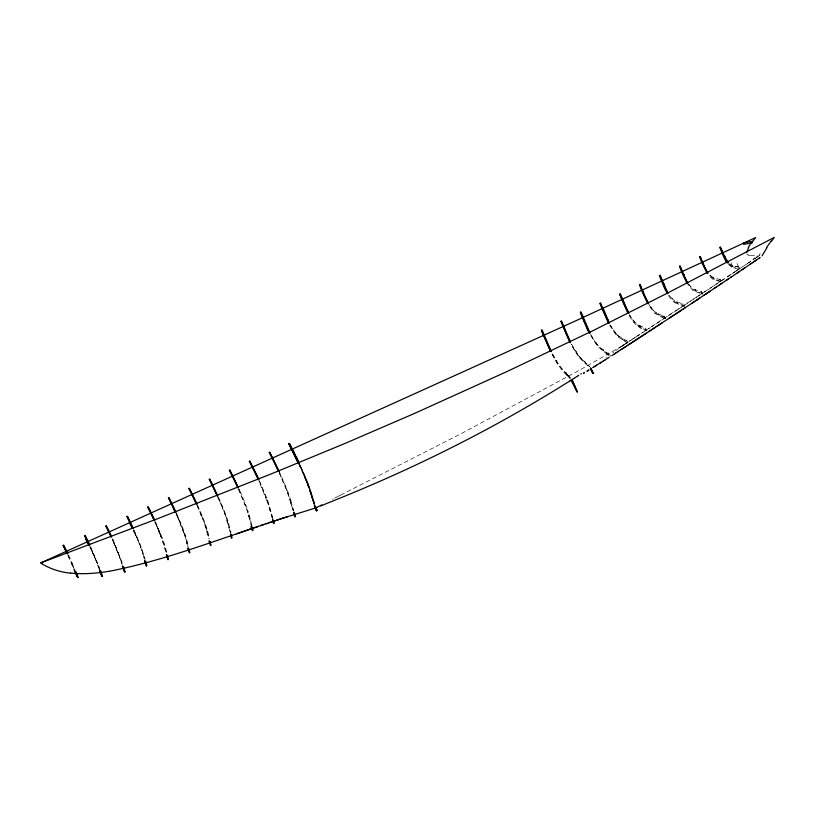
<?xml version="1.0" encoding="UTF-8"?>
<svg xmlns="http://www.w3.org/2000/svg" width="815" height="815" viewBox="0 0 815 815"><rect width="100%" height="100%" fill="white"/><g stroke="black" fill="none" stroke-linecap="round" stroke-linejoin="round"><path stroke-width="0.61" stroke-dasharray="4.08 3.06" d="M306.022 480.728L306.053 480.127M286.544 490.773L286.625 490.121M266.902 500.991L258.854 480.84M247.077 511.362L247.281 510.577M227.059 521.885L227.324 521.029M221.211 505.82L221.405 505.28A42.38 7.274 64.6 0 1 228.261 524.025M206.837 532.541L207.183 531.614M201.213 516.078L199.583 510.791M186.462 543.218L186.859 542.291M181.052 526.47L179.534 521.305M160.708 536.963L161.044 536.331M154.493 522.201L154.962 521.997M140.18 547.568L140.567 546.906M119.489 558.255L119.917 557.572M134.037 532.643L134.393 532.083M113.397 543.208L113.794 542.617M92.564 553.884L93.002 553.273L92.105 551.47M71.547 564.673L72.026 564.031M618.942 348.3L622.395 345.764M617.902 349.044L615.814 350.542M612.676 352.773L613.726 352.029M606.289 357.225L605.749 357.591M621.876 346.11L576.877 371.64L461.249 433.59L340.487 495.133M623.944 344.735L621.529 346.518M626.002 343.36L623.597 345.132M624.463 344.388L622.049 346.171M628.059 342.005L625.665 343.767M626.511 343.023L624.117 344.786M719.665 281.817L696.988 296.976M720.908 280.992L725.849 277.721M727.092 276.906L732.4 273.392M630.616 340.313L629.587 340.986M629.078 341.322L631.319 340.038M628.243 342.066L626.185 343.421M696.774 296.945L641.262 333.325M705.678 291.067L677.734 309.669M747.121 263.663L747.742 263.245M748.364 262.838L750.829 261.207M752.979 259.791L753.885 259.19M754.496 258.783L755.688 257.998M756.289 257.601L756.891 257.204M757.481 256.807L759.539 255.635M733.021 272.984L735.222 271.527M735.853 271.11L738.37 269.449M738.991 269.031L741.752 267.391M742.129 266.953L743.626 266.138M744.014 265.71L744.89 265.313M745.256 264.885L746.744 264.08M747.365 263.673L747.987 263.265M748.608 262.848L749.851 262.033M750.157 261.829L750.778 261.421M753.223 259.802L753.834 259.394M754.751 258.793L755.943 258.009M756.544 257.611L757.145 257.214M708.225 289.559L719.9 281.837M721.132 281.022L726.084 277.742M727.326 276.927L731.371 274.248M731.687 274.044L732.634 273.412M733.266 272.994L734.519 272.169M734.835 271.955L735.466 271.548M736.098 271.13L737.351 270.295M737.982 269.877L738.614 269.459M632.654 338.969L636.923 336.361M631.126 339.977L634.885 337.695M677.234 309.995L651.48 326.856M636.209 336.636L647.487 329.464M648.485 328.812L650.482 327.508M637.422 336.035L639.958 334.374M332.581 499.259L333.203 498.933M334.741 498.128L336.279 497.323M336.595 497.16L338.144 496.355M338.449 496.192L340.334 495.214M304.871 477.284L305.38 477.081M313.612 502.009L314.132 501.816M311.89 496.386C310.943 494.298 312.491 494.878 312.573 496.743M308.732 487.054L309.252 486.861M754.374 255.543L749.769 255.543M728.824 263.907L731.401 266.261L737.881 266.709M665.264 318.634L664.011 318.4M709.396 275.297L710.812 275.429M689.327 284.394L688.441 284.282L693.769 290.15L702.887 293.736M684.58 306.073L675.105 302.019L669.166 295.356M739.429 267.34L733.072 265.996L729.191 263.815M731.513 266.342L739.49 268.94M720.705 279.708L713.461 277.732L709.05 274.614M738.604 269.296L732.094 267.412L727.866 263.856M646.876 330.391C639.245 328.048 633.123 321.986 629.608 314.926M665.244 318.166L655.494 313.021L649.015 304.667M720.277 281.674L713.054 279.311A37.439 10.697 65.3 0 1 712.239 278.832L708.357 275.134M720.409 281.185L713.563 278.873L709.101 274.93M663.186 316.24L664.449 316.434L665.417 318.645M638.389 325.857L642.495 326.958M663.033 316.2L654.241 311.401L648.74 304.484M610.303 325.073L615.651 333.345L618.188 334.802M663.675 318.298L654.465 313.021L648.119 304.504M590.681 334.293L595.398 342.29L596.835 343.258M627.173 341.118L618.391 335.811A53.627 10.442 65.1 0 1 615.488 333.091M627.499 343.054L617.862 336.707A43.164 8.374 65 0 1 616.13 334.965L609.539 325.114M575.757 351.581L576.521 351.907M556.013 360.322L556.645 360.637M748.068 255.054L747.406 254.586A5.022 3.097 -51.1 0 1 746.948 253.659M674.983 302.711L684.162 306.481L683.215 304.27L674.362 300.704L669.125 295.397M607.399 354.556L597.701 346.416L589.907 334.313M607.46 354.596L608.754 355.523M616.466 334.303L621.723 339.009L627.56 342.443L626.643 340.354M609.141 354.994L601.338 349.177L595.857 342.942M571.539 344.134L579.414 356.807L588.338 365.375M608.948 354.23L600.329 347.852A83.099 14.813 65.3 0 1 599.107 346.721L594.634 341.414L590.274 334.14M582.939 360.362L589.602 366.74M587.972 365.966L578.823 357.164L570.938 344.46M567.362 374.829L559.854 366.332L552.234 353.364M567.444 374.9L570.469 378.048M566.792 375.216L563.114 371.548A67.747 9.546 65 0 1 562.696 371.08L557.124 363.47L551.46 353.333M566.822 375.246L568.238 376.652M567.169 374.36L563.593 370.896A90.628 12.857 65.2 0 1 563.043 370.326L557.613 363.409L551.949 353.598M567.77 374.981L570.5 378.394M568.503 376.927L570.327 379.036M615.417 332.968L610.058 325.114M579.353 356.746L575.92 352.212A20.181 3.148 64.8 0 1 571.295 344.378M688.471 284.343L693.371 289.03L701.96 292.025L702.887 294.235L693.871 290.986A38.173 10.198 65.2 0 1 692.842 290.313L687.677 284.415M668.494 295.601L669.482 297.118A14.874 3.668 64.9 0 0 671.142 299.299L671.57 299.788A20.161 4.982 65 0 0 672.426 300.674L673.547 301.672A39.446 9.811 65.2 0 0 674.861 302.63M629.302 314.773L635.14 322.618L643.993 328.231A78.148 16.901 65.4 0 0 644.431 328.384C650.024 333.029 642.026 329.484 639.836 327.64C634.824 324.676 631.36 319.775 628.691 314.712M89.752 546.814L92.034 551.093M115.964 549.188L118.715 554.383L122.24 564.316M133.477 530.545L135.076 533.611M158.141 530.534L160.718 535.496M182.305 529.719L184.109 533.214M204.932 526.052L206.378 528.874M226.774 520.928L228.057 523.454M248.188 515.06L249.39 517.444A61.532 9.464 64.5 0 0 247.587 511.168L238.622 488.939M269.358 508.764L270.519 511.076M290.313 502.091L293.247 510.842M310.953 494.715L312.165 497.303M68.623 555.178L74.165 567.474M67.889 555.321L72.525 565.172M68.002 555.565L72.759 565.702M299.696 464.326L301.204 467.576M90.689 546.743L99.807 568.493M90.139 546.977L91.575 550.094M90.088 547.059L91.28 549.636M299.533 464.479L307.887 484.049L313.408 501.347M279.311 472.435L287.695 492.341L293.431 511.525M279.137 472.741L286.574 489.998L291.444 504.383M259.496 480.911L267.809 500.767L273.025 518.595M259.129 480.84L267.035 499.727L271.925 516.466M238.999 488.929L239.844 490.773M238.357 488.857L246.721 508.957L251.326 525.706M112.735 538.837L122.851 564.316M112.062 538.786L112.327 539.367M217.799 497.15L219.123 500.074M134.006 529.801L140.873 546.07L145.182 559.212M133.446 529.984L133.742 530.636M112.236 539.255L112.592 539.948M301.153 467.484L304.688 475.451M218.471 497.262L221.914 505.035A42.36 7.243 64.6 0 1 228.791 523.811M218.023 497.221L221.385 505.249M197.587 505.229L201.957 515.233A41.575 7.905 64.5 0 1 206.164 526.307L206.399 527.061A40.73 7.742 64.5 0 1 207.03 529.078L207.703 531.36A53.056 10.157 64.5 0 1 207.927 532.144L209.587 538.847M197.026 505.371L199.42 510.74M155.421 521.62L162.093 537.452A43.246 9.912 64.5 0 1 165.608 547.874L167.004 553.232M133.629 530.392L133.874 530.932M112.368 539.561L112.979 540.814M197.22 505.473L199.563 511.056M176.6 513.399L182 525.97A42.757 8.965 64.5 0 1 186.849 539.978L188.601 547.12M176.04 513.562L177.15 516.017M154.942 521.834L155.237 522.598M133.823 530.809L134.139 531.523M91.443 550.003L91.83 550.655M239.956 491.027L242.33 496.396A40.882 6.214 64.6 0 1 246.293 506.135L246.405 506.451A37.021 5.603 64.6 0 1 247.964 510.862M155.217 522.456L155.502 523.21M134.006 531.217L134.404 532.114M112.918 540.752L113.244 541.384M91.616 550.37L92.085 551.215M302.039 469.42L302.385 470.184M155.41 522.873L155.685 523.505M134.292 531.828L134.536 532.409M113.051 541.058L113.326 541.659M91.942 551.103L93.939 555.423M155.645 523.505L155.91 524.106M134.475 532.246L134.801 533M113.377 541.68L113.631 542.26M177.283 516.323L177.089 515.661A85.341 18.551 64.4 0 0 176.152 513.562M155.869 523.913L156.174 524.707M134.658 532.664L135.198 533.886M113.458 541.955L114.66 544.573M566.109 372.424L567.046 374.523M219.347 500.166L226.234 517.403L230.248 532.888M177.263 516.058L177.558 516.944M156.062 524.33L156.317 525.013M113.723 542.556L114.019 543.126M303.058 471.712L303.394 472.466M177.436 516.455L177.701 517.25M156.246 524.748L156.582 525.614M135.117 533.693L140.873 547.721L144.591 559.212M584.732 361.045L585.649 363.144M177.609 516.853L177.965 517.871M156.521 525.369L158.039 528.966M135.3 534.11L135.596 534.772M114.12 543.462L114.406 543.992M92.91 553.283L94.061 555.698M177.955 517.637L178.241 518.493M156.612 525.583L158.161 529.271M608.143 352.814L609.07 354.933M603.253 349.431L604.159 351.52M303.73 473.22L304.056 473.973M298.85 464.316A43.185 4.177 64.6 0 1 299.971 466.74L300.806 468.554A36.624 3.525 64.6 0 1 302.874 473.199L303.404 474.442A32.926 3.158 64.6 0 1 304.749 477.621A33.986 3.26 64.6 0 1 306.43 481.787A39.364 3.79 64.6 0 1 307.652 485.007L307.917 485.699A54.615 5.308 64.6 0 1 309.201 489.346L309.282 489.581A83.466 8.221 64.5 0 1 310.321 492.749L310.362 492.871M178.128 518.034L178.373 518.798M135.667 534.935L135.983 535.669M114.446 544.186L114.783 544.868M308.243 485.72L308.172 485.536A38.743 3.718 64.6 0 0 306.104 480.249A35.31 3.382 64.6 0 0 303.689 474.513L303.129 473.23A39.497 3.8 64.6 0 0 300.99 468.442A45.722 4.421 64.6 0 0 299.187 464.509M178.302 518.432L179.31 520.968M114.63 544.624L115.037 545.449M72.443 565.325L72.871 565.977M621.651 337.522L622.558 339.611M199.777 511.25L205.37 525.634L208.905 539M178.485 518.839L179.443 521.274M136.024 535.771L136.757 537.462M114.823 545.052L115.16 545.734M72.983 566.242L73.554 567.566M72.647 565.783L73.37 567.485M304.372 474.717L305.615 477.621M115.007 545.48L115.536 546.61M93.857 555.453L95.253 558.499M645.266 328.129L646.163 330.228M640.009 325.47L640.906 327.559M115.19 545.918L118.705 554.373M94.02 555.82L95.936 560.16M663.909 315.965L664.806 318.064M658.388 313.429L659.274 315.527M179.361 520.887L179.575 521.59M158.029 528.843L158.426 529.882M136.737 537.431L136.92 537.849A49.909 12.51 64.4 0 1 143.909 557.032M115.557 546.773L115.913 547.486M676.776 301.407L677.662 303.506M305.309 476.907L305.91 478.334M158.222 529.312L158.548 530.188M682.552 303.74L683.439 305.849M179.708 521.712L184.618 534.711L187.878 547.181M158.405 529.76L158.935 531.095M115.924 547.639L116.28 548.352M695.164 289.335L696.041 291.444M158.599 530.198L159.057 531.4M701.185 291.444L702.061 293.563M713.533 277.192L714.409 279.301M305.757 477.977L307.316 481.797M201.427 515.447L201.55 515.752A42.584 8.119 64.5 0 1 207.448 532.429M158.966 531.085L159.679 532.918M95.233 558.693L97.892 565.08M719.818 279.127L720.684 281.246M730.953 262.705L732.736 267.055M159.149 531.523L159.801 533.214M737.106 263.5L739.327 268.919M285.933 486.891L285.433 485.669A37.684 4.299 64.6 0 0 283.61 481.359L283.131 480.249A47.097 5.41 64.6 0 0 279.647 472.547M95.824 560.129L97.994 565.355M159.689 532.847L160.046 533.825M159.852 533.255L160.535 535.027M306.909 480.769L307.581 482.47M181.348 525.889L181.47 526.195A42.798 8.996 64.5 0 1 186.319 540.192L188.02 547.099M160.015 533.662L166.25 553.202M307.449 482.134L307.836 483.132M118.379 553.538L117.166 550.655A70.528 19.407 64.3 0 0 116.28 548.505M160.494 534.874L161.564 537.666A43.256 9.943 64.5 0 1 164.997 547.843L166.382 553.11M307.713 482.796L308.09 483.784M118.246 553.375L122.107 564.306M307.968 483.458L308.335 484.426M308.213 484.1L308.783 485.597M97.739 564.999L98.309 566.16M97.871 565.335L99.165 568.462M308.457 484.742L308.946 486.025M98.126 566.018L99.063 568.554M308.865 485.811L309.568 487.727M308.345 485.995L308.447 486.27A53.148 5.155 64.6 0 1 309.822 490.11L310.658 492.576A95.579 9.464 64.4 0 1 311.35 494.685L311.442 494.98M267.076 500.379L272.444 518.564M309.415 487.309L309.934 488.745M309.853 488.542L310.535 490.487M310.434 490.202L310.729 491.048M310.637 490.762L310.912 491.598M310.821 491.323L311.452 493.228M311.279 492.688L312.043 495.031M313.918 504.281L313.714 503.66M311.625 493.758L311.799 494.277M312.542 499.921L313.755 503.792M314.845 504.078L314.407 502.702M314.376 504.454L314.183 503.843M314.305 504.24L313.938 503.069M290.914 500.695L289.59 496.641A40.679 4.646 64.6 0 0 285.953 486.922M314.549 503.15L314.06 501.561M310.973 494.797L310.332 492.749A82.284 8.099 64.5 0 0 309.201 489.357M290.955 500.828L293.96 511.362M312.502 496.498L314.121 501.796M312.186 497.354L311.819 496.172A127.853 12.836 64.3 0 0 311.35 494.695L311.024 493.686A77.934 7.651 64.5 0 0 309.914 490.365L308.172 485.536A38.203 3.668 64.6 0 0 306.104 480.249M313.999 503.252L313.653 502.162M312.41 498.087L312.114 497.13M311.147 495.337L311.422 496.243M312.97 499.422L313.632 501.571A68.725 6.337 65.1 0 0 314.529 504.353M312.369 497.965L312.695 499.014M313.49 501.622L313.694 502.274M311.371 496.07L311.941 497.955M312.603 500.135L311.87 497.721M228.709 523.699L230.961 532.898M228.18 523.902L230.38 532.867M143.827 556.951L144.459 559.263M207.397 532.358L208.997 538.817M249.41 517.433L251.417 525.593M272.016 516.853L272.414 518.635M251.988 525.624L249.186 514.713A47.413 7.223 64.5 0 0 248.005 510.985M760.028 253.373A34.098 6.724 -24.4 0 1 758.928 255.747M762.28 254.362A43.704 2.873 -8.7 0 1 762.198 254.463M749.739 255.655A13.397 8.608 -71.4 0 1 748.129 254.932M307.907 485.699A40.353 3.881 64.6 0 0 306.43 481.797A33.894 3.25 64.6 0 0 304.749 477.621A33.191 3.179 64.6 0 0 302.864 473.199M299.278 464.713A44.917 4.34 64.6 0 1 300.99 468.442A38.886 3.739 64.6 0 1 303.689 474.524M582.919 360.312A76.936 12.276 65.2 0 1 579.373 356.807M589.561 366.597A6.907 1.1 64.5 0 1 589.714 366.73M756.34 256.837A34.189 4.34 -25.6 0 1 756.065 257.041"/><path stroke-width="1.22" d="M746.774 252.304L748.69 247.495M174.767 511.881L172.933 506.889A95.956 21.047 64.4 0 0 170.386 501.683L168.379 497.659M766.925 247.801L762.076 255.829M771.408 241.362L774.25 237.42L666.701 293.492L593.412 330.442L507.439 371.334L414.815 413.297L344.572 443.625L272.342 473.464L157.101 518.921L40.75 562.89L42.339 563.858M752.795 241.322L755.709 237.532L574.494 321.385L40.75 562.89M609.212 322.995L602.906 307.663M648.455 303.669L643.147 292.269L642.597 289.508M126.997 516.618L127.456 516.221L133.466 528.64M105.919 526.144L106.429 525.757L111.665 536.535M682.236 271.711L682.726 271.089M753.508 261.992L759.865 257.693M758.612 258.538L759.937 257.642M742.017 269.765L752.327 262.797M749.739 264.549L751.063 263.653M752.255 262.848L756.096 260.24M737.015 273.127L744.696 267.952M726.715 280.054L731.952 276.54M730.719 277.365L739.511 271.456M721.744 283.386L713.971 288.581M719.136 285.128L727.989 279.199M706.157 293.797L708.744 292.065M707.41 292.962L716.589 286.829M697.222 299.737L699.851 297.995M691.955 303.231L697.304 299.686M698.496 298.891L706.228 293.746M703.702 295.427L707.481 292.911M708.673 292.116L710.028 291.22M694.645 301.438L682.95 309.18M695.928 300.592L698.567 298.84M65.506 551.643L66.107 551.317M679.089 311.727L685.547 307.469M84.638 535.771L85.198 535.394L89.752 544.756M672.66 315.955L668.657 318.584M673.873 315.15L679.17 311.676M681.697 310.006L654.241 328.017M652.947 328.863L654.313 327.976M656.9 326.285L662.137 322.852M631.757 342.697L655.606 327.131M637.106 339.213L646.336 333.192M648.995 331.45L651.582 329.759M623.73 347.923L627.784 345.285M629.017 344.49L631.686 342.748M627.713 345.336L637.035 339.264M622.426 348.769L614.439 353.924M621.122 349.615L626.409 346.181M617.128 352.192L618.442 351.346M615.824 353.038L611.82 355.615M581.421 373.667L580.688 374.126M609.192 357.286L605.178 359.843M578.039 375.807L578.752 375.358M603.864 360.678L605.25 359.802M702.398 262.135L702.958 261.798M575.665 377.314L577.57 376.112M602.55 361.503L603.935 360.627M573.791 378.496L571.926 379.668M574.259 378.201L575.196 377.61M602.621 361.463L594.074 366.811M600.023 363.093L601.307 362.288M569.838 380.972C493.921 428.731 413.46 468.951 330.136 502.101L320.743 505.962M570.072 380.829L570.989 380.248M596.06 365.578L596.661 365.202M592.75 367.626L594.043 366.832M595.337 366.027L596.03 365.599M587.503 370.856L588.766 370.081M588.827 370.041L586.841 371.263M583.56 373.26L584.223 372.852M583.499 373.301L584.161 372.893M63.122 545.5L63.753 545.133L67.961 553.782M321.874 504.862L316.251 507.755L282.795 518.218M86.96 541.781L87.551 541.537M723.302 252.456L722.732 252.742L723.139 253.832M742.801 243.471L743.097 243.349A199.318 62.398 61.9 0 1 751.97 241.79M743.555 244.378L752.377 242.799M108.212 532.052L108.772 531.849M316.892 507.511L316.251 507.755M236.462 533.886L250.144 529.169M129.249 522.415L129.789 522.262M252.915 528.222L241.23 532.246C197.678 547.018 154.117 562.676 108.853 571.366M316.159 509.783L316.699 509.599M250.144 529.19L261.819 525.196M254.015 527.865L258.457 526.337M260.688 525.604L262.939 524.819M262.379 525.033L264.07 524.432M263.5 524.646L266.332 523.668M266.047 523.79L266.902 523.505M266.617 523.576L268.604 522.935M268.329 523.006L275.501 520.632M269.755 522.527L270.906 522.14M272.057 521.753L283.386 518.034M276.662 520.225L287.654 516.639M724.24 256.267L725.004 256.297M703.773 265.364L704.486 265.415M683.449 274.421L684.131 274.482M70.548 573.088L74.583 573.434A111.624 106.734 17.8 0 0 81.582 573.678L84.801 573.668A166.912 159.964 22.5 0 0 108.843 571.315M663.267 283.437L663.899 283.518M643.208 292.412L643.809 292.514M647.66 302.161L648.302 302.284M627.591 311.055L628.182 311.187M607.695 319.918L608.235 320.061M580.433 312.318A45.976 8.16 64.8 0 0 587.269 328.975L589.673 332.958M660.201 275.949L659.396 275.501L660.598 278.689A56.673 14.446 64.9 0 0 661.617 281.277L662.941 284.476A25.968 6.449 64.9 0 0 666.925 292.962M580.361 312.237L587.839 329.209M728.192 262.817L723.19 253.954M727.938 262.776L725.35 258.528M707.817 273.056L706.809 271.507M727.082 262.827L725.961 261.095M707.797 273.096L704.557 267.096M707.165 273.443L701.837 262.634A50.938 14.884 64.9 0 1 700.095 258.182L699.565 256.776L700.421 257.112A53.372 15.648 64.9 0 0 702.112 261.534M571.081 380.157L577.275 392.219L574.779 386.748A27.445 3.78 64.5 0 0 573.556 384.11L573.505 383.997M571.753 379.892L577.295 391.414M687.809 283.253L686.301 280.717M590.315 368.767L592.271 372.577M314.977 505.667A68.725 6.337 65.1 0 0 316.2 509.192L317.086 510.689A59.556 5.511 65.1 0 1 315.67 506.624L315.028 506.472A60.432 5.613 65.1 0 0 316.536 510.832L314.366 505.636M707.084 271.935L704.924 267.87M687.677 283.039L684.345 276.682M667.882 293.39L666.986 291.76M686.923 283.162L681.676 271.986A54.401 14.884 64.9 0 1 680.362 268.655L679.425 266.169L680.26 266.556A58.048 15.964 64.9 0 0 682.023 271.171L682.135 271.436M590.498 368.227L593.116 373.474L592.566 373.209M667.353 293.665L666.945 292.921M571.559 380.187L573.444 383.875M667.831 293.084L660.232 275.745M648.241 303.598L644.064 294.887A39.456 9.189 64.9 0 1 643.636 293.879L643.32 293.125A55.063 12.989 64.8 0 1 640.264 285.301L639.469 284.781L640.661 287.94A57.498 13.56 64.8 0 0 641.67 290.507L647.691 303.72M74.359 570.429L76.019 573.526M85.758 539.306L89.181 545.734M99.512 570.449L100.622 572.538M122.382 566.323L123.523 568.462M129.728 523.393L132.407 528.507M144.581 560.985L145.539 562.829M667.139 291.801L666.466 290.476M628.436 313.164L619.665 294.001L620.307 295.723A57.386 12.439 64.8 0 0 621.835 299.665L627.937 313.296M628.711 313.266L620.297 293.716M166.321 554.872L167.197 556.564M686.383 280.686L683.001 273.565M187.807 548.342L188.642 549.942M209.088 541.445L210.097 544.165A88.152 17.278 64.2 0 1 210.341 545.581M608.968 323.056L599.962 303.17A55.583 10.982 64.8 0 0 602.112 308.763L608.438 323.005M724.973 257.815L724.637 257.132M590.019 333.009L580.983 311.951M298.81 463.715A45.722 4.421 64.6 0 0 298.066 462.136A53.016 5.155 64.6 0 0 296.1 458.02L293.889 453.486A64.12 6.296 64.6 0 0 291.77 449.248L291.2 448.107A65.251 6.408 64.6 0 0 288.856 443.523L288.999 444.328A62.623 6.153 64.6 0 1 291.291 448.79L291.852 449.9A61.889 6.072 64.6 0 1 293.746 453.711L296.202 458.743A48.961 4.758 64.6 0 1 298.28 463.093M250.898 526.368L252.375 530.708M147.749 507.012L153.037 517.841M589.235 332.999L587.299 328.975M126.926 516.466L127.517 517.647M127.476 517.566L128.037 518.686M105.899 526.001L107.56 529.444M106.276 526.847L106.745 527.794M570.062 342.738L560.832 321.212L561.576 322.047A48.146 7.681 64.8 0 0 566.048 333.203L569.95 341.699M127.751 518.126L128.301 519.236M84.658 535.638L84.994 536.494M570.49 342.066L561.454 320.927M294.551 453.598L289.356 443.309L299.044 463.44M128.291 519.196L128.576 519.797M84.923 536.168L86.227 538.807M85.229 536.983L86.482 539.336M63.203 545.378L64.925 548.882M63.285 545.826L65.18 549.381M666.13 290.099L662.656 282.275M550.991 351.683L541.374 330.106A52.191 7.376 64.8 0 0 543.473 335.444M294.388 453.272L295.336 455.198M314.366 505.606L315.639 508.285A59.648 5.542 65.1 0 0 316.536 510.842M128.546 519.715L129.055 520.754M551.327 351.53L541.995 329.82M128.852 520.347L129.32 521.284M107.519 529.271L108.324 530.911M295.295 455.116L296.701 458.01A54.279 5.257 64.6 0 1 297.607 459.894M255.075 471.62L249.736 460.995L249.716 461.636A68.185 9.301 64.6 0 1 258.324 479.088M255.146 471.763L258.915 479.648M129.127 520.907L129.677 522.028M107.916 530.168L108.66 531.706M86.309 539.163L86.706 539.968M550.553 351.489L543.585 335.739M129.575 521.814L129.942 522.578M86.747 539.866L88.04 542.545M87.022 540.62L88.275 543.228M65.027 549.371L67.278 553.731M129.829 522.344L130.349 523.403M108.589 531.462L108.915 532.215M65.495 550.339L67.156 553.782M724.596 257.01L721.244 249.115M296.548 457.694L297.903 460.526M130.217 523.138L130.604 523.933M108.853 532.012L109.383 533.112M214.814 490.375L209.628 479.026L217.87 495.958M130.482 523.699L130.858 524.463M109.281 532.99L110.31 535.048M214.773 490.681L217.197 495.846M130.757 524.259L131.113 524.992M109.77 534.008L110.85 536.199M88.295 543.075L88.59 543.88M297.76 460.21L298.585 461.942M131.021 524.819L131.51 525.828M88.55 543.615L88.896 544.532M704.741 267.605L703.854 265.547M152.812 517.27L151.998 515.559A109.2 26.457 64.3 0 0 147.882 507.185L148.269 506.777L154.84 520.357M131.429 525.675L131.704 526.245M131.561 525.96L131.979 526.836M88.937 544.43L89.232 545.225M298.535 461.861L299.278 463.429M298.616 463.297L298.066 462.136A54.768 5.338 64.6 0 0 294.969 455.707A63.183 6.194 64.6 0 0 291.77 449.248A65.444 6.428 64.6 0 0 288.856 443.523M298.412 463.389L297.964 462.421A50.01 4.859 64.6 0 0 296.202 458.743A56.755 5.542 64.6 0 0 293.746 453.711A62.297 6.113 64.6 0 0 291.291 448.79M153.016 517.698L153.312 518.432M131.908 526.663L132.254 527.417M110.799 536.168L111.125 536.779M278.791 471.325L269.602 452.111L278.251 469.562A47.097 5.41 64.6 0 1 279.127 471.427M278.608 471.62L275.022 464.112A69.927 8.221 64.6 0 0 269.103 452.345M153.22 518.126L153.587 519.023M132.101 527.081L132.519 527.998M110.942 536.484L111.237 537.095M593.279 373.066L591.466 369.327A4.737 0.754 64.5 0 0 591.089 368.665M258.355 479.78L254.81 472.333A75.54 10.381 64.6 0 0 249.227 461.229M237.888 487.339L229.749 469.97L238.489 487.808M153.628 518.982L153.862 519.613M132.499 527.926L132.794 528.578M237.888 487.849L234.526 480.769A80.583 12.683 64.5 0 0 229.239 470.194M153.811 519.389L154.004 519.909M217.574 496.243L213.999 489.071A85.657 15.22 64.5 0 0 209.109 479.261M175.062 511.423L175.48 512.329M153.994 519.787L154.269 520.5M704.405 266.892L703.376 264.569M197.108 504.19L189.345 488.175L189.09 488.643A88.662 17.553 64.5 0 1 193.664 497.884L196.639 504.21M196.456 504.118L193.522 497.894A91.453 18.154 64.4 0 0 188.825 488.409M176.05 512.207L168.899 497.425L168.573 497.863A85.341 18.551 64.4 0 1 175.633 512.431M684.223 276.183L683.49 274.502M571.977 379.495L575.502 387.461M703.62 265.028L702.326 261.951M703.294 264.386L702.815 263.245A38.336 11.104 65 0 1 702.408 262.267L702.112 261.442M683.255 273.952L680.067 265.863M73.951 568.839L77.109 576.256M722.589 252.538L722.202 251.591M682.675 272.791L682.349 271.986M75.235 571.59L75.581 572.436M75.927 571.712L78.26 577.58L76.967 576.307M702.306 262.022L700.207 256.47M662.442 281.45L661.525 279.117M75.51 572.639L77.619 577.55M722.233 251.652L720.45 247.016M642.149 289.814L640.101 284.476M602.54 307.978L600.594 302.874M661.434 279.219L660.028 275.205M721.02 248.514L719.798 247.312A43.816 13.57 65 0 0 722.09 253.21L722.752 254.738A18.022 5.461 65 0 0 725.92 261.095M99.369 569.4L101.61 575.838L102.568 576.388L100.653 570.836M100.031 570.857L101.977 576.46M315.548 508.02L315.11 506.726M123.656 566.894L125.153 572.018L124.125 571.101L122.617 565.956M123.238 567.515L124.603 572.15M294.898 516.924L293.848 513.083M293.787 512.645L295.438 516.741L294.378 512.91M146.425 566.262L145.284 561.82M145.722 561.229C148.381 569.441 145.294 564.836 144.744 560.384M166.912 555.321L167.931 559.742M167.503 555.341L168.471 559.569L167.391 558.193L166.555 554.546M272.831 520.255L273.524 523.576M273.412 520.327L274.064 523.393L272.587 519.471M188.958 548.709L189.773 552.662L188.051 548.006M188.418 548.903L189.233 552.845M209.577 541.506L209.883 543.045M210.189 541.69L210.627 543.972A87.755 17.156 64.2 0 1 210.871 545.388L209.251 540.732M252.273 526.999L252.905 530.524L251.57 527.04M230.665 534.253L231.348 538.124M251.794 527.427L252.008 528.548M231.246 534.273L231.878 537.941L230.482 534.151M748.343 247.414A49.837 33.262 -42.3 0 1 752.551 241.199M70.548 573.159A65.373 62.286 14.5 0 1 42.237 564.031M294.225 452.946A63.448 6.194 64.6 0 0 293.247 450.98A64.915 6.347 64.6 0 0 292.279 449.034M610.18 355.809A79.483 13.814 63.9 0 1 610.374 355.961M590.651 367.922A6.907 1.1 64.5 0 1 591.058 368.553M754.456 258.161A34.189 4.34 -25.6 0 1 753.967 258.487M757.634 256.246A43.674 2.985 -8.7 0 1 757.196 256.368M766.701 247.363A47.993 7.335 -56.4 0 1 771.459 240.588"/></g></svg>
